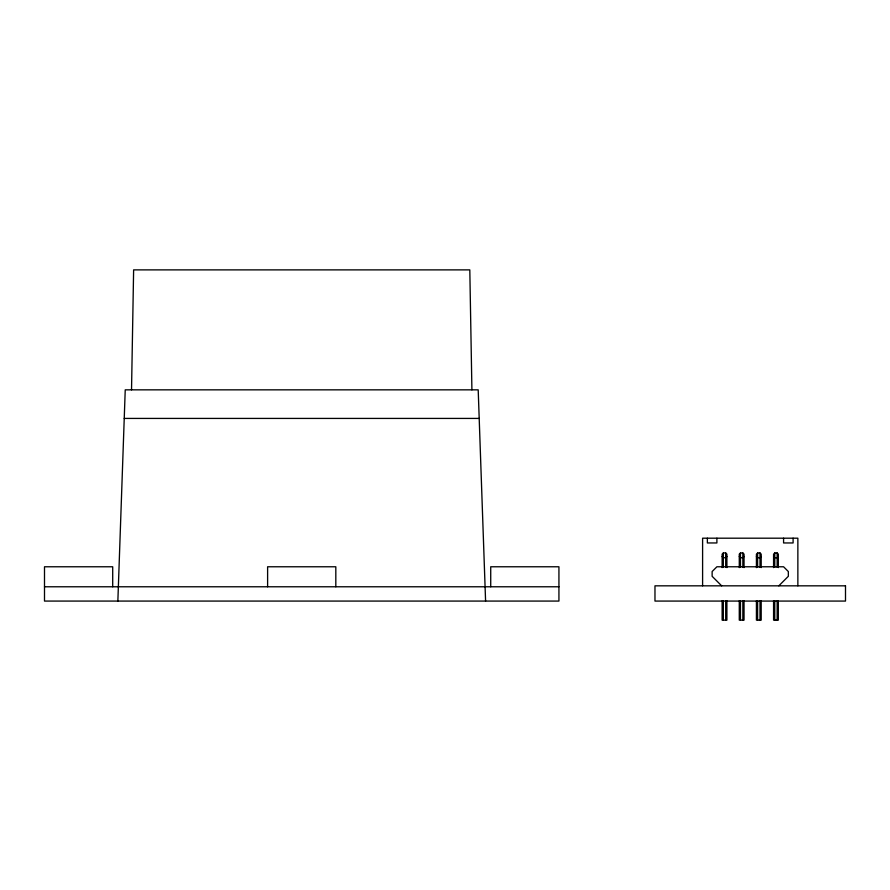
<?xml version="1.0" encoding="UTF-8"?>
<svg xmlns="http://www.w3.org/2000/svg" width="890" height="890" viewBox="0 0 890 890"><rect width="100%" height="100%" fill="white"/><g stroke="black" fill="none" stroke-linecap="round" stroke-linejoin="round"><path stroke-width="1.33" d="M131.531 389.842L133.622 269.881L469.809 269.881L471.911 389.842M117.858 601.073L125.234 389.842L478.197 389.842L485.584 601.073M726.896 567.597L726.896 554.147L725.706 552.957L723.325 552.957L722.135 554.147L722.135 567.597M726.896 556.528L725.706 557.73L723.325 557.73L722.135 556.528M744.04 567.597L744.04 554.147L742.85 552.957L740.469 552.957L739.279 554.147L739.279 567.597M744.04 556.528L742.85 557.73L740.469 557.73L739.279 556.528M761.195 567.597L761.195 554.147L760.004 552.957L757.613 552.957L756.422 554.147L756.422 567.597M761.195 556.528L760.004 557.73L757.613 557.73L756.422 556.528M778.338 567.597L778.338 554.147L777.148 552.957L774.767 552.957L773.577 554.147L773.577 567.597M778.338 556.528L777.148 557.73L774.767 557.73L773.577 556.528M778.817 585.831L788.34 576.297L788.34 571.536L783.578 566.774L716.895 566.774L712.134 571.536L712.134 576.297L721.656 585.831M124.233 418.422L479.198 418.422M44.5 586.777L558.931 586.777M797.863 585.831L797.863 538.194L702.599 538.194L702.599 585.831M793.101 538.194L793.101 542.956L783.578 542.956L783.578 538.194M778.338 600.772L778.338 620.119L773.577 620.119L773.577 600.772M777.148 552.957L777.148 567.431M777.148 600.706L777.148 620.119M774.767 552.957L774.767 567.431M774.767 600.706L774.767 620.119M761.195 600.772L761.195 620.119L756.422 620.119L756.422 600.772M760.004 552.957L760.004 567.431M760.004 600.706L760.004 620.119M757.613 552.957L757.613 567.431M757.613 600.706L757.613 620.119M744.04 600.772L744.04 620.119L739.279 620.119L739.279 600.772M742.85 552.957L742.85 567.431M742.85 600.706L742.85 620.119M740.469 552.957L740.469 567.431M740.469 600.706L740.469 620.119M726.896 600.772L726.896 620.119L722.135 620.119L722.135 600.772M725.706 552.957L725.706 567.431M725.706 600.706L725.706 620.119M723.325 552.957L723.325 567.431M723.325 600.706L723.325 620.119M716.895 538.194L716.895 542.956L707.361 542.956L707.361 538.194M490.724 586.777L490.724 566.774L558.931 566.774L558.931 601.073L44.5 601.073L44.5 566.774L112.707 566.774L112.707 586.777M335.819 586.777L335.819 566.774L267.612 566.774L267.612 586.777M845.5 585.831L654.973 585.831L654.973 601.073L845.5 601.073L845.5 585.831"/></g></svg>
